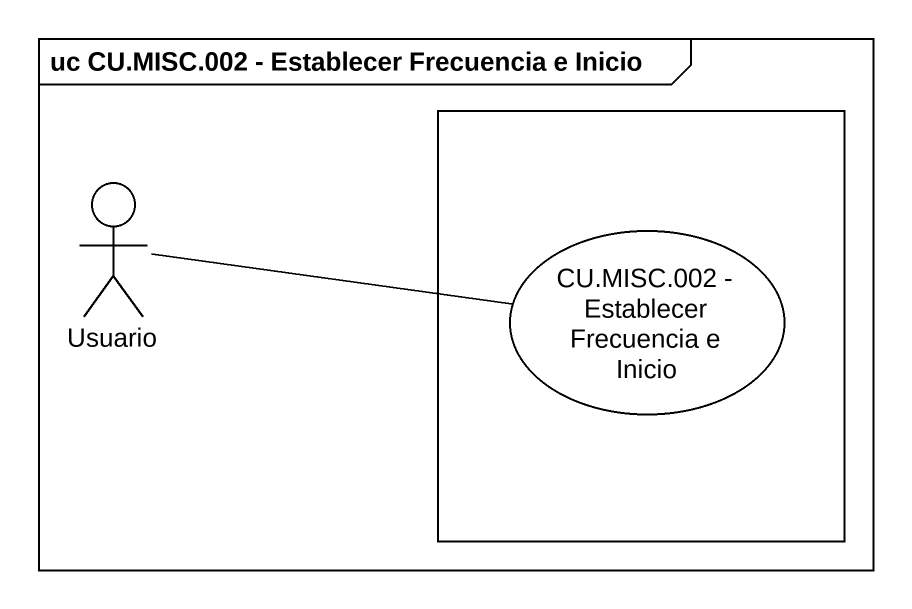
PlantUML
@startuml
mainframe uc CU.MISC.002 - Establecer Frecuencia e Inicio
actor Usuario
rectangle " " as rectangle1 {
  usecase "CU.MISC.002 - Establecer Frecuencia e Inicio" as CU_MISC_002_Establecer
}
Usuario -right- CU_MISC_002_Establecer
@enduml
